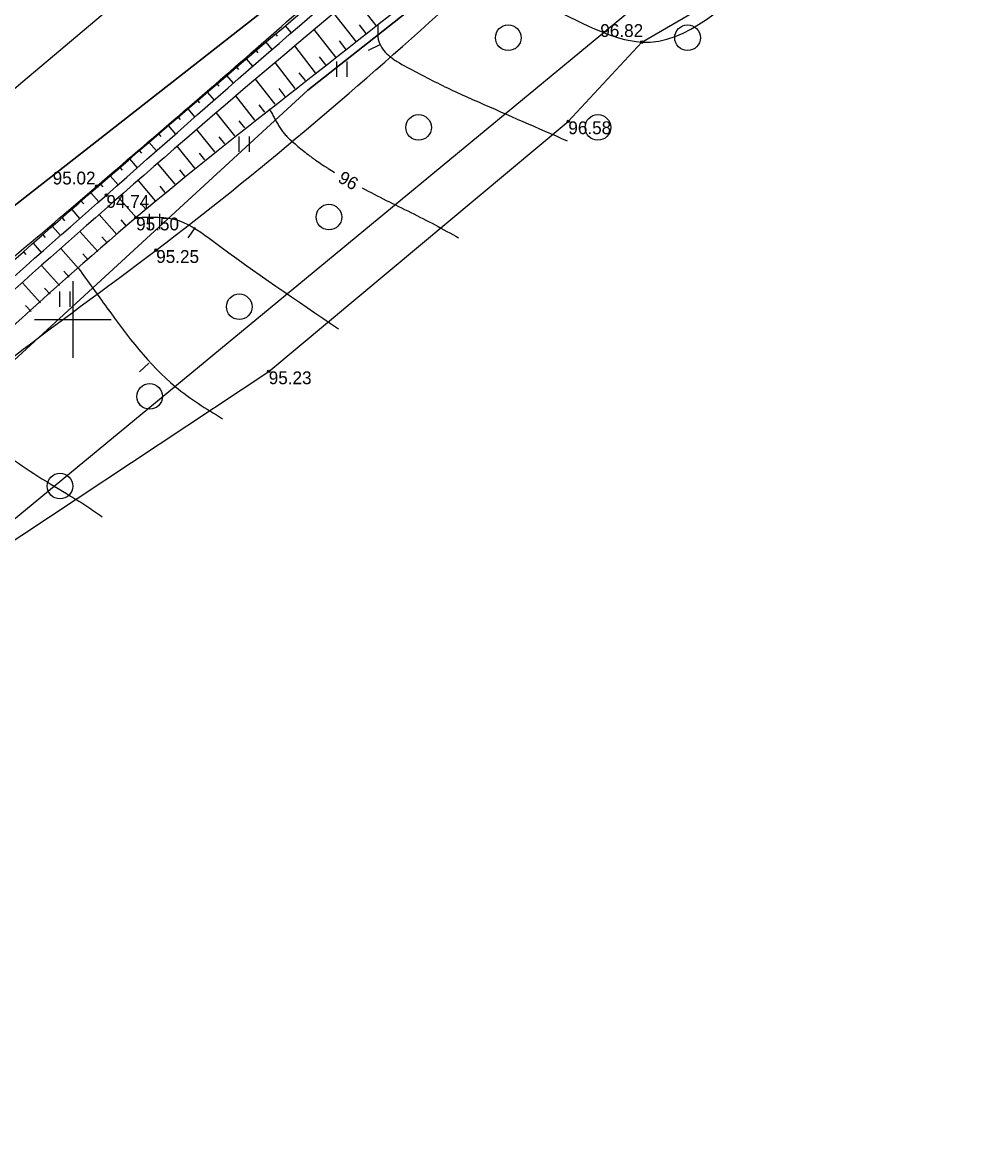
# Model space of a CAD drawing. Extents: x 551610 to 552368, y 324982 to 326143.
# Drawn here: x 551798.02 to 551835.61, y 325268.41 to 325311.61 of the extents above; entities that cross this region are included whole.
import ezdxf

# ---------------------------------------------------------------- set-up
doc = ezdxf.new("R2010")
doc.units = 0
for name, color, linetype in [('CELI_CMAL_####_####_#', 7, 'Continuous'), ('DREN_VADP_####_####_#', 7, 'Continuous'), ('GEOD_ELEM_####_####_#', 7, 'Continuous'), ('RAMI_UZMR_####_####_#', 7, 'Continuous'), ('RELJ_AATZ_####_TKST_#', 7, 'Continuous'), ('RELJ_ELEM_####_####_#', 7, 'Continuous'), ('RELJ_HORZ_####_TKST_#', 7, 'Continuous'), ('RELJ_HORZ_PAMT_####_#', 7, 'Continuous'), ('RELJ_HORZ_RESN_####_#', 7, 'Continuous'), ('RELJ_NOGA_####_####_#', 7, 'Continuous'), ('RELJ_NOGL_####_####_#', 7, 'Continuous'), ('ROBZ_IERR_####_####_#', 7, 'Continuous'), ('ROBZ_PROJ_####_####_#', 7, 'Continuous'), ('ROBZ_UZMR_####_####_#', 7, 'Continuous'), ('TERT_ELEM_####_####_#', 7, 'Continuous'), ('TERT_KONT_####_####_#', 7, 'Continuous')]:
    doc.layers.add(name, color=color, linetype=linetype)

msp = doc.modelspace()

# ---------------------------------------------------------------- linework, layer by layer
at = {"layer": 'CELI_CMAL_####_####_#'}
msp.add_lwpolyline([(551831.451, 325335.971), (551824.7465, 325330.756), (551818.042, 325325.5410000001), (551813.8475, 325322.17000000004), (551809.6530000002, 325318.799), (551806.2045000001, 325316.028), (551802.7560000002, 325313.25700000004), (551798.0545, 325309.277), (551793.353, 325305.297), (551787.883, 325300.416), (551782.413, 325295.535)], dxfattribs=at)
msp.add_spline([(551754.2439999998, 325262.534), (551754.244, 325262.53400000004), (551763.48, 325271.782), (551770.302, 325278.46400000004), (551779.4010000001, 325286.587), (551789.108, 325295.262), (551795.0087323809, 325300.2572601932), (551798.0009402771, 325302.70637850364), (551800.9380000001, 325305.207), (551807.3503541797, 325310.742704979), (551810.5351232454, 325313.5299534874), (551813.76, 325316.271), (551826.8520000001, 325326.626)], degree=3, dxfattribs=at)
at = {"layer": 'DREN_VADP_####_####_#'}
msp.add_lwpolyline([(551789.4911000002, 325285.4296000004), (551929.9211999997, 325401.3496000003)], dxfattribs=at)
at = {"layer": 'GEOD_ELEM_####_####_#'}
for p, q in [((551800, 325301.5), (551800, 325300)), ((551798.5, 325300), (551800, 325300)), ((551800, 325300), (551800, 325298.5)), ((551800, 325300), (551801.5, 325300))]:
    msp.add_line(p, q, dxfattribs=at)
at = {"layer": 'RAMI_UZMR_####_####_#'}
msp.add_lwpolyline([(551750.4300000002, 325254.32200000004), (551759.091, 325258.74), (551762.551, 325259.36200000014), (551772.496, 325270.7850000001), (551777.8100000002, 325272.309), (551785.9520000002, 325278.97700000013), (551794.791, 325289.4590000001), (551807.65, 325297.978), (551819.346, 325307.7360000001), (551822.2100000001, 325310.8290000001), (551827.2120000002, 325313.7420000001), (551831.187, 325317.82200000004), (551836.0850000001, 325323.65400000004), (551844.3520000001, 325327.67800000013), (551852.07, 325335.114), (551870.263, 325351.278), (551877.998, 325358.386), (551880.083, 325360.283), (551889.174, 325368.30800000014), (551894.2780000002, 325373.55), (551898.5800000001, 325376.03100000013), (551903.6830000001, 325379.648), (551915.485, 325389.276), (551920.586, 325393.516)], dxfattribs=at)
at = {"layer": 'RELJ_ELEM_####_####_#'}
for centre in [(551822.2100000001, 325310.8290000001), (551819.346, 325307.736), (551800.9380000001, 325305.207), (551801.314, 325304.859), (551802.474, 325303.9810000001), (551803.257, 325302.71), (551807.65, 325297.978)]:
    msp.add_circle(centre, 0.05, dxfattribs=at)
at = {"layer": 'RELJ_HORZ_PAMT_####_#'}
for p, q in [((551811.5484144855, 325310.5119236098), (551811.9983402108, 325310.7300218488)), ((551804.5057252595, 325303.1873822479), (551804.7933358739, 325303.5963811898)), ((551802.5983973433, 325297.963544615), (551802.967590049, 325298.300734096))]:
    msp.add_line(p, q, dxfattribs=at)
for points in [[(551811.9102130766, 325311.5195544707), (551811.9102130766, 325311.087227332), (551811.9145264634, 325311.0089969064), (551811.9270951981, 325310.9319098787), (551811.9747701546, 325310.7818833626), (551812.1446701303, 325310.5034419103), (551812.3842561168, 325310.26338051085), (551812.519038587, 325310.1613290609), (551812.6578712272, 325310.07317669987), (551813.4436515679, 325309.63692673366), (551814.2328098537, 325309.2328940839), (551815.0288856113, 325308.85366211843), (551815.8354183676, 325308.4918142051), (551819.2983577462, 325306.97692149255)], [(551803.234673494, 325307.1847559828), (551803.2316326672, 325307.1721970627), (551803.2300306687, 325307.1659398418), (551803.2292064796, 325307.1628175525), (551803.2287882387, 325307.1612580834), (551803.228365767, 325307.15969976754), (551803.2233279372, 325307.1425627933), (551803.2214107919, 325307.1365346396)], [(551800.7421123022, 325305.03860130644), (551800.7747624746, 325305.03860130644), (551800.8081284614, 325305.0386013064)], [(551802.474, 325303.9810000001), (551804.146073062, 325303.8612746104), (551805.4807355457, 325303.05745398736), (551810.3717946771, 325299.6412163397)], [(551800.2276737425, 325301.9924206069), (551801.3316068036, 325300.46392231726), (551804.0086555126, 325297.3796471288), (551805.8442026149, 325296.12986064097)], [(551795.5511077018, 325297.7601337101), (551795.6486479818, 325297.49534354464), (551795.7402108923, 325297.2257729565), (551795.9242260904, 325296.68734306336), (551796.1407962721, 325296.17494913295), (551796.2730529112, 325295.9379234981), (551796.3472327183, 325295.82584988617), (551796.3865928185, 325295.77162867814), (551796.4068725837, 325295.74499769823), (551796.4171664155, 325295.7318053298), (551796.4275644121, 325295.71869626746), (551796.6561125137, 325295.45178841404), (551796.9018772057, 325295.1986495896), (551797.4379322549, 325294.7279814985), (551798.638276269, 325293.889200843), (551799.9146107516, 325293.11119383277), (551800.5456538864, 325292.7164927984), (551801.1529499999, 325292.30279999995)]]:
    msp.add_spline(points, degree=3, dxfattribs=at)
at = {"layer": 'RELJ_HORZ_RESN_####_#'}
for points in [[(551807.317503805, 325310.71422131977), (551807.317503805, 325310.69325390266), (551807.317503805, 325310.6426359833)], [(551807.6731627597, 325308.2287934394), (551807.7719599052, 325308.05068826146), (551807.8158468152, 325307.96997966204), (551807.8588088, 325307.8887769601), (551807.9017091839, 325307.80752674286), (551807.9454112907, 325307.72667559714), (551808.0361145956, 325307.5703010835), (551808.0840134334, 325307.4936090337), (551808.1336495436, 325307.4178671309), (551808.2402450889, 325307.27629144), (551808.2978749517, 325307.20995794947), (551808.358854964, 325307.14706916007), (551808.7885760267, 325306.757964957), (551809.2448144269, 325306.3961264923), (551809.3630357642, 325306.30919450463), (551809.4820746405, 325306.2235575692), (551809.7241303595, 325306.05801687983), (551809.848037272, 325305.9771483644), (551809.9723338071, 325305.89696551865), (551810.2230840212, 325305.7400992334)], [(551811.2923503865, 325305.1368112504), (551812.239029045, 325304.65306521964), (551813.1952936627, 325304.1791756934), (551814.1425956758, 325303.6960706102), (551815.0623865208, 325303.18467790884)]]:
    msp.add_spline(points, degree=3, dxfattribs=at)
at = {"layer": 'RELJ_NOGA_####_####_#'}
for p, q in [((551811.8475276612, 325311.4704603811), (551810.9608142315, 325312.60085624614)), ((551811.0590997827, 325310.8553339308), (551810.1951464287, 325311.9644275712)), ((551808.2939236979, 325311.46961456066), (551808.5257444773, 325311.19568267337)), ((551810.2691062341, 325310.2422193164), (551809.430234404, 325311.32573191565)), ((551811.4535474204, 325311.1625977606), (551811.1914035424, 325311.49912299856)), ((551807.5307259029, 325310.8234497709), (551807.7706715063, 325310.54053458746)), ((551807.9122527197, 325311.1466172474), (551807.9829233804, 325311.063108998)), ((551810.6642418059, 325310.5485978284), (551810.4088153861, 325310.8776934004)), ((551807.1494897284, 325310.49993942585), (551807.2228151324, 325310.4136234269)), ((551809.4783907807, 325309.63003546186), (551808.6634188825, 325310.6826781757)), ((551806.7684789733, 325310.1761636159), (551807.0176056129, 325309.883424522)), ((551808.6878258052, 325309.01765729894), (551807.8977772773, 325310.0375477883)), ((551809.8737485075, 325309.93612738914), (551809.6256224428, 325310.2566146287)), ((551806.0072243123, 325309.52771076025), (551806.2657969041, 325309.2244687446)), ((551806.387700923, 325309.85211411904), (551806.463812581, 325309.76267824887)), ((551809.0831021158, 325309.32385435695), (551808.8422498422, 325309.63477569196)), ((551805.6269859669, 325309.203028245), (551805.7060328992, 325309.1105260172)), ((551807.8981423869, 325308.4041433729), (551807.1315021109, 325309.3887480064)), ((551805.2469660487, 325308.87809010263), (551805.5154790867, 325308.56461931224)), ((551807.1103297279, 325307.7882295207), (551806.3648504567, 325308.7363615566)), ((551808.2927900573, 325308.7111501016), (551808.059276231, 325309.01180641697)), ((551804.4878212973, 325308.22716856527), (551804.7657038701, 325307.90361150086)), ((551804.8672322935, 325308.55281748605), (551804.9491608299, 325308.45717146725)), ((551807.5039467087, 325308.0965565302), (551807.2774022039, 325308.38665530604)), ((551804.1085920492, 325307.9013080071), (551804.1934003691, 325307.8028463771)), ((551806.3252985757, 325307.1687749856), (551805.6010061161, 325308.08303411666)), ((551803.729749347, 325307.5749980211), (551804.0164517438, 325307.2421393423)), ((551805.5439454678, 325306.5446889395), (551804.8354482665, 325307.4251325465)), ((551806.7174470507, 325307.47896745004), (551806.4970416534, 325307.75824920984)), ((551803.3511550708, 325307.2484000773), (551803.4384611164, 325307.14736335765)), ((551805.9341245132, 325306.85735474474), (551805.7192729625, 325307.12644137995)), ((551802.5947875925, 325306.5942534023), (551802.6842554015, 325306.49098245916)), ((551802.9728307492, 325306.9214892214), (551803.2673757971, 325306.58062089776)), ((551804.7671736995, 325305.91491127136), (551804.0730499721, 325306.7663055939)), ((551802.2171015646, 325306.2666053831), (551802.5183413698, 325305.919527226)), ((551803.9958946814, 325305.2784201422), (551803.3100563267, 325306.10325786256)), ((551805.1549171731, 325306.23059253185), (551804.944517624, 325306.4900824678)), ((551801.8397359861, 325305.93858834024), (551801.9309148164, 325305.833737603)), ((551804.3808082746, 325305.5975454766), (551804.1734941457, 325305.84838290786)), ((551801.0859948465, 325305.2814172469), (551801.1782938959, 325305.1757191187)), ((551801.4626982531, 325305.6101945146), (551801.7686696234, 325305.2590568134)), ((551803.2312175588, 325304.63401476416), (551802.5470682912, 325305.4367674413)), ((551803.6126506642, 325304.9572918692), (551803.4067905716, 325305.2006884172)), ((551800.7095921591, 325304.9522957348), (551801.0181528081, 325304.5996124435)), ((551800.3332841258, 325304.6230659305), (551800.4259567026, 325304.51714163483)), ((551802.473932137, 325303.9809405811), (551801.7853473711, 325304.76737988635)), ((551802.851633087, 325304.3085700409), (551802.6460546589, 325304.54679851246)), ((551799.5809654054, 325303.964266757), (551799.6738505638, 325303.85828727164)), ((551799.9569844133, 325304.2938266239), (551800.266542489, 325303.9406291257)), ((551801.7224575994, 325303.32117987756), (551801.0325397695, 325304.1027133311)), ((551799.2049463978, 325303.63470689015), (551799.5146227111, 325303.2813744861)), ((551802.0978104337, 325303.65149805817), (551801.8910875322, 325303.88658759015)), ((551798.8290256509, 325303.30503500317), (551798.9220038108, 325303.1991249379)), ((551800.9738259143, 325302.65819498576), (551800.2812242839, 325303.437491056)), ((551801.3478153538, 325302.99005601194), (551801.1404914381, 325303.22408060246)), ((551798.0776926607, 325302.64511183376), (551798.1705842956, 325302.5394808075)), ((551798.4532773187, 325302.97516655835), (551798.7629928903, 325302.62237407)), ((551800.2276737425, 325301.9924206069), (551799.5300292659, 325302.7704182946)), ((551800.6004324737, 325302.3256634378), (551800.3921525268, 325302.5593359945)), ((551799.4836092839, 325301.3243133801), (551798.7817539085, 325302.104033863)), ((551799.8554197756, 325301.6586138002), (551799.6457479437, 325301.89243518905)), ((551798.7410380722, 325300.6545466592), (551798.0337714816, 325301.43617655634)), ((551799.112149815, 325300.9896228626), (551798.9007558117, 325301.22377242)), ((551798.3702885038, 325300.31906974857), (551798.1575613786, 325300.554163394))]:
    msp.add_line(p, q, dxfattribs=at)
msp.add_spline([(551763.775, 325271.255), (551771.07, 325278.13), (551779.811, 325286.19200000004), (551789.387, 325294.908), (551800.971, 325305.18100000004), (551813.887, 325316.15900000004), (551826.8520000001, 325326.626), (551836.746, 325334.125), (551846.709, 325341.407), (551855.8740000001, 325349.03600000014), (551858.6770000003, 325351.444), (551859.189, 325351.392), (551859.076, 325350.886), (551856.646, 325348.588), (551847.415, 325340.55600000004), (551837.627, 325332.61000000004), (551827.696, 325325.021), (551815.106, 325314.0900000001), (551802.474, 325303.9810000001), (551791.583, 325294.202), (551781.159, 325285.07800000004), (551772.238, 325276.963), (551763.557, 325269.48500000004)], degree=3, dxfattribs=at)
at = {"layer": 'RELJ_NOGL_####_####_#'}
msp.add_spline([(551763.775, 325271.255), (551771.301, 325277.92000000004), (551780.114, 325285.932), (551790.111, 325294.974), (551801.314, 325304.859), (551814.119, 325315.875), (551827.252, 325325.891), (551837.1800000002, 325333.60000000003), (551846.9520000002, 325341.093), (551856.0550000002, 325348.869), (551858.718, 325351.1060000001), (551858.834, 325350.95300000004), (551856.2020000002, 325348.7800000001), (551847.127, 325340.93100000004), (551837.338, 325333.414), (551827.3400000001, 325325.74), (551814.423, 325315.446), (551801.584, 325304.5900000001), (551790.4770000001, 325294.5790000001), (551780.638, 325285.451), (551771.86, 325277.4810000001), (551763.557, 325269.48500000004)], degree=3, dxfattribs=at)
at = {"layer": 'ROBZ_IERR_####_####_#'}
msp.add_lwpolyline([(552030.8355015758, 325604.43340260437), (552066.7479999998, 325608.9710000009), (552072.4510000004, 325609.6919999998), (552057.9069999997, 325582.4470000006), (551954.7379999999, 325442.1850000005), (551918.8030000003, 325406.1400000006), (551858.3049999997, 325351.84500000067), (551779.875, 325290.48599999957), (551742.1200000001, 325255.8110000007), (551717.5760000004, 325225.85799999913), (551708.1109999996, 325209.56200000085), (551703.4749999996, 325193.0069999993), (551698.8150000004, 325175.9509999994), (551697.3150000004, 325154.9450000003), (551695.5219999999, 325117.1779999994), (551688.324, 325096.47199999914), (551680.8269999997, 325086.56900000013), (551676.0290000001, 325082.3670000006), (551665.8320000004, 325079.3660000004), (551637.130936602, 325087.5139416568)], dxfattribs=at)
at = {"layer": 'ROBZ_PROJ_####_####_#'}
for points in [[(551636.9026536072, 325087.5787488905), (551665.8320000004, 325079.3660000004), (551676.0290000001, 325082.3670000006), (551680.8269999997, 325086.56900000013), (551688.324, 325096.47199999914), (551695.5219999999, 325117.1779999994), (551697.3150000004, 325154.9450000003), (551698.8150000004, 325175.9509999994), (551703.4749999996, 325193.0069999993), (551708.1109999996, 325209.56200000085), (551717.5760000004, 325225.85799999913), (551742.1200000001, 325255.8110000007), (551779.875, 325290.48599999957), (551858.3049999997, 325351.84500000067), (551918.8030000003, 325406.1400000006), (551954.7379999999, 325442.1850000005), (552057.9069999997, 325582.4470000006)], [(552065.0240000002, 325571.6610000004), (552021.9220000004, 325520.0189999994), (551958.7029999997, 325442.8200000003), (551936.4249999998, 325416.5089999996), (551858.3839999996, 325346.8259999994), (551824.8669999996, 325321.3279999998), (551809.176, 325308.95600000024), (551762.9469999997, 325266.4729999993), (551743.9299999997, 325247.02899999917), (551741.9689999997, 325243.8029999994), (551725.2079999996, 325220.7620000001), (551714.2920000004, 325199.4450000003), (551711.5659999996, 325192.27999999933), (551707.318, 325174.5920000002), (551708.75, 325132.65200000076), (551708.9179999996, 325111.97399999946), (551703.2100000001, 325112.7709999997), (551698.5219999999, 325091.4269999992), (551680.3049999997, 325068.9820000008), (551659.9000000004, 325070.2650000006), (551636.6049511868, 325077.09034051927)]]:
    msp.add_lwpolyline(points, dxfattribs=at)
at = {"layer": 'ROBZ_UZMR_####_####_#'}
msp.add_lwpolyline([(551745.9285475551, 325077.7865934619), (551703.2100000001, 325112.7709999997), (551708.9179999996, 325111.97399999946), (551708.75, 325132.65200000076), (551707.318, 325174.5920000002), (551711.5659999996, 325192.27999999933), (551714.2920000004, 325199.4450000003), (551725.2079999996, 325220.7620000001), (551741.9689999997, 325243.8029999994), (551743.9299999997, 325247.02899999917), (551762.9469999997, 325266.4729999993), (551809.176, 325308.95600000024), (551824.8669999996, 325321.3279999998), (551858.3839999996, 325346.8259999994), (551859.4560000002, 325345.5170000009), (551878.6628803568, 325323.25660650834)], dxfattribs=at)
at = {"layer": 'TERT_ELEM_####_####_#'}
for p, q in [((551810.3080230079, 325309.4750593172), (551810.3080230079, 325310.07505931717)), ((551810.708023008, 325309.4750593172), (551810.708023008, 325310.07505931717)), ((551806.5, 325306.54285020824), (551806.5, 325307.14285020827)), ((551806.9, 325306.54285020824), (551806.9, 325307.14285020827)), ((551803, 325303.52548429684), (551803, 325304.1254842968)), ((551803.4, 325303.52548429684), (551803.4, 325304.1254842968)), ((551799.5, 325300.5), (551799.5, 325301.10000000003)), ((551799.9, 325300.5), (551799.9, 325301.10000000003))]:
    msp.add_line(p, q, dxfattribs=at)
for centre in [(551817, 325311), (551824, 325311), (551813.5, 325307.5), (551820.5, 325307.5), (551810, 325304), (551806.5, 325300.5), (551803, 325297), (551799.5, 325293.5)]:
    msp.add_circle(centre, 0.5, dxfattribs=at)
at = {"layer": 'TERT_KONT_####_####_#'}
for points in [[(551715.682, 325237.194), (551719.6310000002, 325233.982), (551721.713, 325233.332), (551727.219, 325242.858), (551736.745, 325255.10000000003), (551749.7150000001, 325269.30600000004), (551763.22, 325281.319), (551775.689, 325291.952), (551781.3590000002, 325297.365), (551791.99, 325307.364), (551802.1510000001, 325315.646), (551807.744, 325319.425), (551816.002, 325327.048), (551829.752, 325338.868), (551842.682, 325346.808), (551851.649, 325353.604), (551864.3740000001, 325363.65), (551877.061, 325374.152), (551888.659, 325383.998), (551898.8620000001, 325392.13200000004), (551908.595, 325401.661), (551921.314, 325415.12), (551926.941, 325420.561), (551925.641, 325423.149), (551920.243, 325424.466)], [(551762.551, 325259.362), (551763.144, 325264.118), (551763.978, 325267.212), (551768.72, 325271.736), (551772.496, 325270.785), (551776.289, 325275.45800000004), (551774.5280000002, 325277.776), (551782.597, 325284.402), (551792.051, 325293.607), (551803.257, 325302.71), (551814.618, 325312.22), (551814.9767815643, 325312.52138088783), (551822.2100000001, 325310.8290000001), (551827.2120000002, 325313.7420000001), (551831.187, 325317.82200000004), (551830.039, 325323.563), (551832.86, 325327.054), (551836.0850000001, 325323.65400000004), (551837.001, 325328.296), (551837.573, 325331.406), (551844.811, 325337.67000000004), (551846.1029704096, 325338.82700230164), (551860.152, 325343.998)]]:
    msp.add_spline(points, degree=3, dxfattribs=at)

# ---------------------------------------------------------------- texts
at = {"layer": 'RELJ_AATZ_####_TKST_#'}
for s, p in [('96.82', (551820.5947585352, 325311.0290753809)), ('96.58', (551819.346, 325307.236)), ('95.02', (551799.2147328322, 325305.2732727189)), ('94.74', (551801.314, 325304.359)), ('95.50', (551802.474, 325303.4810000001)), ('95.25', (551803.257, 325302.21)), ('95.23', (551807.65, 325297.478))]:
    msp.add_text(s, height=0.5, dxfattribs=at).set_placement(p)
at = {"layer": 'RELJ_HORZ_####_TKST_#'}
msp.add_text('96', height=0.5, rotation=330.65462891221, dxfattribs=at).set_placement((551810.3135117347, 325305.3908127315))

doc.saveas('drawing.dxf')
